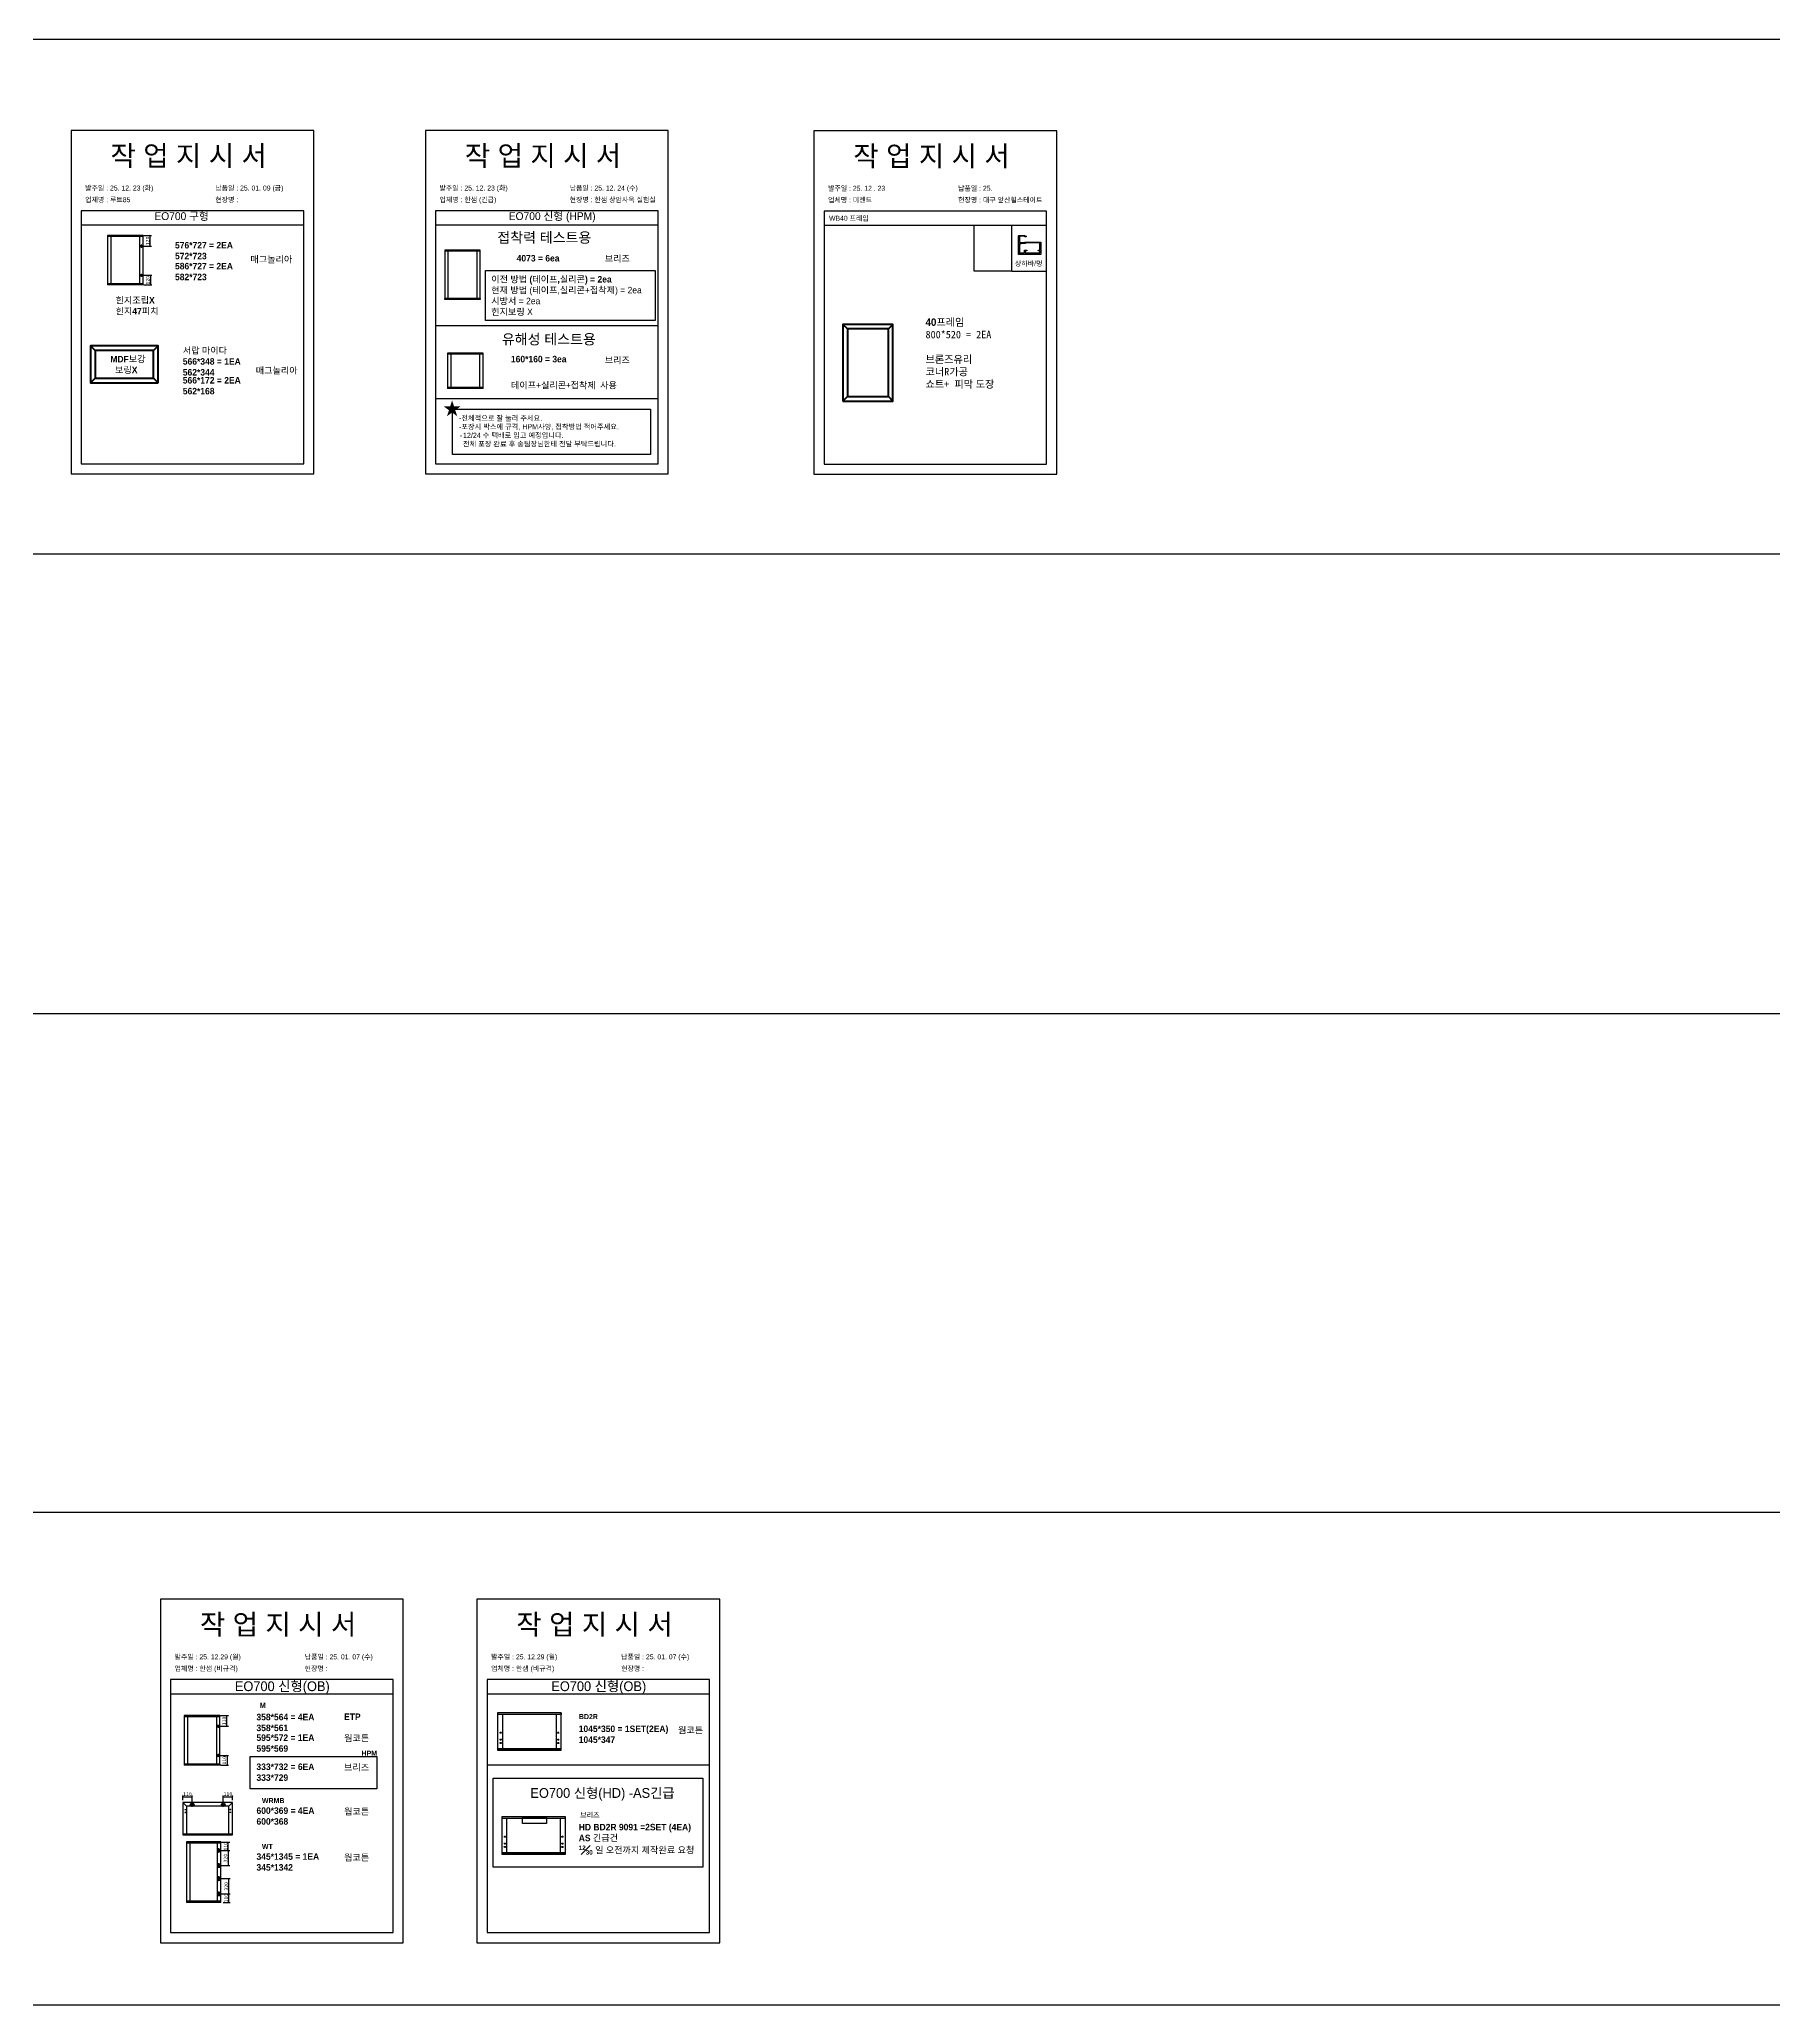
# Model space of a CAD drawing. Header units: millimetres. Extents: x -44117 to 256353, y -2095463 to 65325.
# Drawn here: x 115084 to 127083, y -592730 to -579134 of the extents above; entities that cross this region are included whole.
import ezdxf

# ---------------------------------------------------------------- set-up
doc = ezdxf.new("R2010")
doc.units = ezdxf.units.MM
doc.header["$LTSCALE"] = 10
doc.layers.add('Layer1', color=7, linetype='Continuous', lineweight=70)
doc.styles.add('MtX_Gulim', font='')
doc.styles.get('MtX_Gulim').set_extended_font_data('Gulim', bold=True)
doc.dimstyles.new('ISO-25', dxfattribs={"dimtxt": 2.5, "dimasz": 2.5, "dimexe": 1, "dimexo": 1, "dimtad": 1, "dimtxsty": 'Standard', "dimblk": 'ARCHTICK', "dimcen": 2.5, "dimadec": 0, "dimazin": 0, "dimtfac": 1, "dimtmove": 0, "dimatfit": 3, "dimfxl": 0, "dimarcsym": 0})

# ---------------------------------------------------------------- blocks, each defined once
blk = doc.blocks.new('_ArchTick')
at = {"color": 0, "linetype": 'ByBlock', "const_width": 0.15}
blk.add_lwpolyline([(-0.5, -0.5), (0.5, 0.5)], dxfattribs=at)
blk = doc.blocks.new('*D4298')
at = {"color": 0, "lineweight": -2}
for p, q in [((115807, -580491), (115861, -580491)), ((115851, -580564), (115851, -580491)), ((115807, -580564), (115861, -580564))]:
    blk.add_line(p, q, dxfattribs=at)
at = {"layer": 'Defpoints', "color": 0}
for p in [(115792, -580491), (115851, -580491), (115792, -580564)]:
    blk.add_point(p, dxfattribs=at)
at = {"color": 0, "lineweight": -2, "xscale": 10, "yscale": 10, "zscale": 10}
for p, rotation in [((115851, -580491), 90), ((115851, -580564), 270)]:
    blk.add_blockref('_ArchTick', p, dxfattribs=dict(at, rotation=rotation))
at = {"color": 0, "insert": (115833, -580528), "char_height": 25, "attachment_point": 5, "rotation": 90}
blk.add_mtext('120', dxfattribs=at)
blk = doc.blocks.new('*D4299')
at = {"color": 0, "lineweight": -2}
for p, q in [((115807, -580766), (115862, -580766)), ((115807, -580833), (115862, -580833)), ((115852, -580766), (115852, -580833))]:
    blk.add_line(p, q, dxfattribs=at)
at = {"layer": 'Defpoints', "color": 0}
for p in [(115792, -580766), (115792, -580833), (115852, -580833)]:
    blk.add_point(p, dxfattribs=at)
at = {"color": 0, "lineweight": -2, "xscale": 10, "yscale": 10, "zscale": 10}
for p, rotation in [((115852, -580766), 90), ((115852, -580833), 270)]:
    blk.add_blockref('_ArchTick', p, dxfattribs=dict(at, rotation=rotation))
at = {"color": 0, "insert": (115834, -580800), "char_height": 25, "attachment_point": 5, "rotation": 90}
blk.add_mtext('120', dxfattribs=at)
blk = doc.blocks.new('*D4320')
at = {"color": 0, "lineweight": -2}
for p, q in [((116338, -590730), (116392, -590730)), ((116382, -590804), (116382, -590730)), ((116338, -590804), (116392, -590804))]:
    blk.add_line(p, q, dxfattribs=at)
at = {"layer": 'Defpoints', "color": 0}
for p in [(116323, -590730), (116382, -590730), (116323, -590804)]:
    blk.add_point(p, dxfattribs=at)
at = {"color": 0, "lineweight": -2, "xscale": 10, "yscale": 10, "zscale": 10}
for p, rotation in [((116382, -590730), 90), ((116382, -590804), 270)]:
    blk.add_blockref('_ArchTick', p, dxfattribs=dict(at, rotation=rotation))
at = {"color": 0, "insert": (116363, -590767), "char_height": 25, "attachment_point": 5, "rotation": 90}
blk.add_mtext('110', dxfattribs=at)
blk = doc.blocks.new('*D4321')
at = {"color": 0, "lineweight": -2}
for p, q in [((116338, -591006), (116393, -591006)), ((116383, -591006), (116383, -591073)), ((116338, -591073), (116393, -591073))]:
    blk.add_line(p, q, dxfattribs=at)
at = {"layer": 'Defpoints', "color": 0}
for p in [(116323, -591006), (116323, -591073), (116383, -591073)]:
    blk.add_point(p, dxfattribs=at)
at = {"color": 0, "lineweight": -2, "xscale": 10, "yscale": 10, "zscale": 10}
for p, rotation in [((116383, -591006), 90), ((116383, -591073), 270)]:
    blk.add_blockref('_ArchTick', p, dxfattribs=dict(at, rotation=rotation))
at = {"color": 0, "insert": (116364, -591039), "char_height": 25, "attachment_point": 5, "rotation": 90}
blk.add_mtext('110', dxfattribs=at)
blk = doc.blocks.new('*D4322')
at = {"color": 0, "lineweight": -2}
for p, q in [((116077, -591316), (116077, -591282)), ((116077, -591292), (116141, -591292)), ((116141, -591329), (116141, -591282))]:
    blk.add_line(p, q, dxfattribs=at)
at = {"layer": 'Defpoints', "color": 0}
for p in [(116141, -591292), (116077, -591331), (116141, -591344)]:
    blk.add_point(p, dxfattribs=at)
at = {"color": 0, "lineweight": -2, "xscale": 10, "yscale": 10, "zscale": 10, "rotation": 180}
blk.add_blockref('_ArchTick', (116077, -591292), dxfattribs=at)
at = {"color": 0, "lineweight": -2, "xscale": 10, "yscale": 10, "zscale": 10}
blk.add_blockref('_ArchTick', (116141, -591292), dxfattribs=at)
at = {"color": 0, "insert": (116109, -591273), "char_height": 25, "attachment_point": 5}
blk.add_mtext('110', dxfattribs=at)
blk = doc.blocks.new('*D4323')
at = {"color": 0, "lineweight": -2}
for p, q in [((116357, -591329), (116357, -591282)), ((116357, -591292), (116421, -591292)), ((116421, -591316), (116421, -591282))]:
    blk.add_line(p, q, dxfattribs=at)
at = {"layer": 'Defpoints', "color": 0}
for p in [(116421, -591292), (116357, -591344), (116421, -591331)]:
    blk.add_point(p, dxfattribs=at)
at = {"color": 0, "lineweight": -2, "xscale": 10, "yscale": 10, "zscale": 10, "rotation": 180}
blk.add_blockref('_ArchTick', (116357, -591292), dxfattribs=at)
at = {"color": 0, "lineweight": -2, "xscale": 10, "yscale": 10, "zscale": 10}
blk.add_blockref('_ArchTick', (116421, -591292), dxfattribs=at)
at = {"color": 0, "insert": (116389, -591273), "char_height": 25, "attachment_point": 5}
blk.add_mtext('110', dxfattribs=at)
blk = doc.blocks.new('*D4324')
at = {"color": 0, "lineweight": -2}
for p, q in [((116343, -591605), (116401, -591605)), ((116343, -591663), (116401, -591663)), ((116391, -591663), (116391, -591605))]:
    blk.add_line(p, q, dxfattribs=at)
at = {"layer": 'Defpoints', "color": 0}
for p in [(116328, -591605), (116328, -591663), (116391, -591605)]:
    blk.add_point(p, dxfattribs=at)
at = {"color": 0, "lineweight": -2, "xscale": 10, "yscale": 10, "zscale": 10}
for p, rotation in [((116391, -591605), 90), ((116391, -591663), 270)]:
    blk.add_blockref('_ArchTick', p, dxfattribs=dict(at, rotation=rotation))
at = {"color": 0, "insert": (116372, -591634), "char_height": 25, "attachment_point": 5, "rotation": 90}
blk.add_mtext('110', dxfattribs=at)
blk = doc.blocks.new('*D4325')
at = {"color": 0, "lineweight": -2}
for p, q in [((116343, -591964), (116405, -591964)), ((116395, -592022), (116395, -591964)), ((116355, -592022), (116405, -592022))]:
    blk.add_line(p, q, dxfattribs=at)
at = {"layer": 'Defpoints', "color": 0}
for p in [(116328, -591964), (116395, -591964), (116340, -592022)]:
    blk.add_point(p, dxfattribs=at)
at = {"color": 0, "lineweight": -2, "xscale": 10, "yscale": 10, "zscale": 10}
for p, rotation in [((116395, -591964), 90), ((116395, -592022), 270)]:
    blk.add_blockref('_ArchTick', p, dxfattribs=dict(at, rotation=rotation))
at = {"color": 0, "insert": (116377, -591993), "char_height": 25, "attachment_point": 5, "rotation": 90}
blk.add_mtext('110', dxfattribs=at)
blk = doc.blocks.new('*D4326')
at = {"color": 0, "lineweight": -2}
for p, q in [((116343, -591858), (116405, -591858)), ((116343, -591964), (116405, -591964)), ((116395, -591964), (116395, -591858))]:
    blk.add_line(p, q, dxfattribs=at)
at = {"layer": 'Defpoints', "color": 0}
for p in [(116328, -591858), (116328, -591964), (116395, -591858)]:
    blk.add_point(p, dxfattribs=at)
at = {"color": 0, "lineweight": -2, "xscale": 10, "yscale": 10, "zscale": 10}
for p, rotation in [((116395, -591858), 90), ((116395, -591964), 270)]:
    blk.add_blockref('_ArchTick', p, dxfattribs=dict(at, rotation=rotation))
at = {"color": 0, "insert": (116377, -591911), "char_height": 25, "attachment_point": 5, "rotation": 90}
blk.add_mtext('320', dxfattribs=at)
blk = doc.blocks.new('*D4327')
at = {"color": 0, "lineweight": -2}
for p, q in [((116343, -591663), (116401, -591663)), ((116391, -591663), (116391, -591768)), ((116343, -591768), (116401, -591768))]:
    blk.add_line(p, q, dxfattribs=at)
at = {"layer": 'Defpoints', "color": 0}
for p in [(116328, -591663), (116328, -591768), (116391, -591768)]:
    blk.add_point(p, dxfattribs=at)
at = {"color": 0, "lineweight": -2, "xscale": 10, "yscale": 10, "zscale": 10}
for p, rotation in [((116391, -591663), 90), ((116391, -591768), 270)]:
    blk.add_blockref('_ArchTick', p, dxfattribs=dict(at, rotation=rotation))
at = {"color": 0, "insert": (116372, -591716), "char_height": 25, "attachment_point": 5, "rotation": 90}
blk.add_mtext('320', dxfattribs=at)

msp = doc.modelspace()

# ---------------------------------------------------------------- linework, layer by layer
at = {"color": 1}
for p, q in [((104015.69829, -579133.64599), (196284.84516, -579133.64599)), ((104015.69829, -579133.64599), (196284.84516, -579133.64599)), ((104015.69829, -582693.23603), (196284.84516, -582693.23603)), ((104015.69829, -582693.23603), (196284.84516, -582693.23603)), ((104015.69829, -585872.88504), (196284.84516, -585872.88504)), ((104015.69829, -585872.88504), (196284.84516, -585872.88504)), ((104015.69829, -589322.97926), (196284.84516, -589322.97926)), ((104015.69829, -589322.97926), (196284.84516, -589322.97926)), ((104015.69829, -592730), (196284.84516, -592730)), ((104015.69829, -592730), (196284.84516, -592730))]:
    msp.add_line(p, q, dxfattribs=at)
for p, q in [((116913.52076, -580319.67663), (115373.52076, -580319.67663)), ((116913.52076, -580419.67663), (115373.52076, -580419.67663)), ((119365.10416, -580319.67663), (117825.10416, -580319.67663)), ((119365.10416, -580419.67663), (117825.10416, -580419.67663)), ((122052.80164, -580321.41982), (120512.80164, -580321.41982)), ((122052.80164, -580421.41982), (120512.80164, -580421.41982)), ((121551.91992, -580738.2515), (121551.91992, -580421.41982)), ((121812.57784, -580738.2515), (121812.57784, -580421.41982)), ((115555.88872, -580491.10958), (115555.88872, -580832.99646)), ((115802.38936, -580491.55231), (115555.88872, -580491.55231)), ((115802.38936, -580498.24247), (115555.88872, -580498.24247)), ((115802.14339, -580490.86362), (115556.13468, -580490.86362)), ((115577.77931, -580497.75055), (115577.77931, -580825.86358)), ((115780.2528, -580825.86358), (115780.2528, -580498.24247)), ((115801.15955, -580498.24247), (115801.15955, -580490.86362)), ((115802.38936, -580832.99646), (115802.38936, -580491.10958)), ((117888.32976, -580591.81323), (117888.32976, -580933.70012)), ((118134.8304, -580592.25596), (117888.32976, -580592.25596)), ((118134.8304, -580598.94612), (117888.32976, -580598.94612)), ((118134.58444, -580591.56727), (117888.57572, -580591.56727)), ((117910.22036, -580598.4542), (117910.22036, -580926.56723)), ((118112.69384, -580926.56723), (118112.69384, -580598.94612)), ((118133.6006, -580598.94612), (118133.6006, -580591.56727)), ((118134.8304, -580933.70012), (118134.8304, -580591.81323)), ((115802.38936, -580825.86358), (115555.88872, -580825.86358)), ((115802.38936, -580832.55374), (115555.88872, -580832.55374)), ((115802.14339, -580833.24243), (115556.13468, -580833.24243)), ((115557.11852, -580833.24243), (115557.11852, -580825.86358)), ((115801.15955, -580825.86358), (115801.15955, -580833.24243)), ((121812.57784, -580738.2515), (121551.91992, -580738.2515)), ((121812.57784, -580738.2515), (122052.80164, -580738.2515)), ((118134.8304, -580926.56723), (117888.32976, -580926.56723)), ((118134.8304, -580933.25739), (117888.32976, -580933.25739)), ((118134.58444, -580933.94609), (117888.57572, -580933.94609)), ((117889.55957, -580933.94609), (117889.55957, -580926.56723)), ((118133.6006, -580926.56723), (118133.6006, -580933.94609)), ((117825.10416, -581113.4328), (119365.10416, -581113.4328)), ((117908.18682, -581305.24898), (117908.18682, -581550.20878)), ((118154.68746, -581305.69171), (117908.18682, -581305.69171)), ((118154.68746, -581312.38187), (117908.18682, -581312.38187)), ((118154.4415, -581305.00302), (117908.43278, -581305.00302)), ((117930.07742, -581311.88995), (117930.07742, -581543.07589)), ((118132.5509, -581543.07589), (118132.5509, -581312.38187)), ((118153.45765, -581312.38187), (118153.45765, -581305.00302)), ((118154.68746, -581550.20878), (118154.68746, -581305.24898)), ((117825.10416, -581617.58468), (119365.10416, -581617.58468)), ((118154.68746, -581543.07589), (117908.18682, -581543.07589)), ((118154.68746, -581549.76605), (117908.18682, -581549.76605)), ((118154.4415, -581550.45475), (117908.43278, -581550.45475)), ((117909.41663, -581550.45475), (117909.41663, -581543.07589)), ((118153.45765, -581543.07589), (118153.45765, -581550.45475)), ((117532.0661, -590480.65929), (115992.0661, -590480.65929)), ((119721.43682, -590480.65929), (118181.43682, -590480.65929)), ((117532.0661, -590580.65929), (115992.0661, -590580.65929)), ((119721.43682, -590580.65929), (118181.43682, -590580.65929)), ((116086.70894, -590730.52792), (116086.70894, -591072.4148)), ((116333.20958, -590730.97065), (116086.70894, -590730.97065)), ((116333.20958, -590737.66081), (116086.70894, -590737.66081)), ((116332.96362, -590730.28195), (116086.9549, -590730.28195)), ((116108.59954, -590737.16888), (116108.59954, -591065.28192)), ((116311.07302, -591065.28192), (116311.07302, -590737.66081)), ((116331.97977, -590737.66081), (116331.97977, -590730.28195)), ((116333.20958, -591072.4148), (116333.20958, -590730.52792)), ((118254.57887, -590711.19023), (118254.57887, -590969.6323)), ((118695.18928, -590711.8567), (118254.57887, -590711.8567)), ((118695.18928, -590721.9278), (118254.57887, -590721.9278)), ((118694.81901, -590710.81997), (118254.94914, -590710.81997)), ((118256.43018, -590710.81997), (118256.43018, -590721.9278)), ((118287.90235, -590721.9278), (118287.90235, -590958.89474)), ((118661.8658, -590958.89474), (118661.8658, -590721.9278)), ((118693.33797, -590710.81997), (118693.33797, -590721.9278)), ((118695.18928, -590969.6323), (118695.18928, -590711.19023)), ((118281.79305, -590848.557), (118269.57444, -590848.557)), ((118281.79305, -590895.95039), (118269.57444, -590895.95039)), ((118275.68374, -590842.4477), (118275.68374, -590854.66631)), ((118275.68374, -590889.84109), (118275.68374, -590902.05969)), ((118667.9751, -590848.557), (118680.19371, -590848.557)), ((118667.9751, -590895.95039), (118680.19371, -590895.95039)), ((118674.08441, -590842.4477), (118674.08441, -590854.66631)), ((118674.08441, -590889.84109), (118674.08441, -590902.05969)), ((118695.18928, -590958.89474), (118254.57887, -590958.89474)), ((118695.18928, -590968.96583), (118254.57887, -590968.96583)), ((118254.94914, -590970.00256), (118694.81901, -590970.00256)), ((118256.43018, -590958.89474), (118256.43018, -590970.00256)), ((118281.79305, -590919.64709), (118269.57444, -590919.64709)), ((118275.68374, -590913.53778), (118275.68374, -590925.75639)), ((118667.9751, -590919.64709), (118680.19371, -590919.64709)), ((118674.08441, -590913.53778), (118674.08441, -590925.75639)), ((118693.33797, -590970.00256), (118693.33797, -590958.89474)), ((116333.20958, -591065.28192), (116086.70894, -591065.28192)), ((116333.20958, -591071.97208), (116086.70894, -591071.97208)), ((116332.96362, -591072.66077), (116086.9549, -591072.66077)), ((116087.93875, -591072.66077), (116087.93875, -591065.28192)), ((116331.97977, -591065.28192), (116331.97977, -591072.66077)), ((118181.43682, -591069.57312), (119721.43682, -591069.57312)), ((116076.29077, -591331.30212), (116076.29077, -591555.64245)), ((116102.63152, -591357.64287), (116076.37746, -591331.09284)), ((116421.17661, -591331.00616), (116076.58674, -591331.00616)), ((116089.60914, -591380.72802), (116095.52841, -591380.72802)), ((116089.60914, -591399.66969), (116095.52841, -591399.66969)), ((116092.56877, -591377.76839), (116092.56877, -591383.68766)), ((116092.56877, -591396.71005), (116092.56877, -591402.62932)), ((116102.63152, -591357.64287), (116102.63152, -591547.65143)), ((116395.13182, -591357.64287), (116102.63152, -591357.64287)), ((116157.2502, -591344.02855), (116124.96337, -591344.02855)), ((116130.15614, -591349.94782), (116125.42072, -591349.94782)), ((116127.78843, -591347.58011), (116127.78843, -591352.31553)), ((116141.10678, -591360.17197), (116141.10678, -591327.88513)), ((116156.79285, -591349.94782), (116152.05743, -591349.94782)), ((116154.42514, -591347.58011), (116154.42514, -591352.31553)), ((116340.51315, -591344.02855), (116372.79998, -591344.02855)), ((116345.70592, -591349.94782), (116340.97051, -591349.94782)), ((116343.33822, -591347.58011), (116343.33822, -591352.31553)), ((116356.65657, -591360.17197), (116356.65657, -591327.88513)), ((116372.34264, -591349.94782), (116367.60722, -591349.94782)), ((116369.97493, -591347.58011), (116369.97493, -591352.31553)), ((116395.13182, -591357.64287), (116421.38589, -591331.09284)), ((116395.13182, -591547.05951), (116395.13182, -591357.64287)), ((116408.15422, -591380.72802), (116402.23495, -591380.72802)), ((116408.15422, -591399.66969), (116402.23495, -591399.66969)), ((116405.19458, -591377.76839), (116405.19458, -591383.68766)), ((116405.19458, -591396.71005), (116405.19458, -591402.62932)), ((116421.47257, -591555.64245), (116421.47257, -591331.30212)), ((118282.94262, -591430.6084), (118282.94262, -591689.05047)), ((118723.55302, -591431.27487), (118282.94262, -591431.27487)), ((118723.55302, -591441.34597), (118282.94262, -591441.34597)), ((118723.18276, -591430.23814), (118283.31288, -591430.23814)), ((118284.79393, -591430.23814), (118284.79393, -591441.34597)), ((118316.2661, -591441.34597), (118316.2661, -591678.31291)), ((118690.22955, -591678.31291), (118690.22955, -591441.34597)), ((118721.70172, -591430.23814), (118721.70172, -591441.34597)), ((118723.55302, -591689.05047), (118723.55302, -591430.6084)), ((116076.29077, -591547.05951), (116421.47257, -591547.05951)), ((116076.29077, -591555.10971), (116421.17661, -591555.10971)), ((116076.58674, -591555.93841), (116421.17661, -591555.93841)), ((116077.77059, -591547.05951), (116077.77059, -591555.93841)), ((116419.99275, -591555.93841), (116419.99275, -591547.05951)), ((118310.1568, -591567.97517), (118297.93819, -591567.97517)), ((118304.04749, -591561.86587), (118304.04749, -591574.08448)), ((118696.33885, -591567.97517), (118708.55746, -591567.97517)), ((118702.44816, -591561.86587), (118702.44816, -591574.08448)), ((116102.64925, -591604.69325), (116102.64925, -592021.90111)), ((116339.64282, -591605.17257), (116102.64925, -591605.17257)), ((116339.64282, -591612.41551), (116102.64925, -591612.41551)), ((116339.37654, -591604.42697), (116102.91554, -591604.42697)), ((116103.98068, -591604.42697), (116103.98068, -591612.41551)), ((116126.34861, -591611.88294), (116126.34861, -592014.17886)), ((116313.4017, -591663.00965), (116342.45087, -591663.00965)), ((116315.67718, -592014.17886), (116315.67718, -591612.41551)), ((116325.26344, -591651.02682), (116321.00288, -591651.02682)), ((116325.26344, -591674.99247), (116321.00288, -591674.99247)), ((116323.13316, -591648.89655), (116323.13316, -591653.1571)), ((116323.13316, -591672.86219), (116323.13316, -591677.12275)), ((116327.92629, -591677.53424), (116327.92629, -591648.48506)), ((116338.3114, -591612.41551), (116338.3114, -591604.42697)), ((116339.64282, -592021.90111), (116339.64282, -591604.69325)), ((118723.55302, -591678.31291), (118282.94262, -591678.31291)), ((118723.55302, -591688.384), (118282.94262, -591688.384)), ((118283.31288, -591689.42073), (118723.18276, -591689.42073)), ((118284.79393, -591678.31291), (118284.79393, -591689.42073)), ((118310.1568, -591615.36856), (118297.93819, -591615.36856)), ((118310.1568, -591639.06526), (118297.93819, -591639.06526)), ((118304.04749, -591609.25926), (118304.04749, -591621.47786)), ((118304.04749, -591632.95595), (118304.04749, -591645.17456)), ((118696.33885, -591615.36856), (118708.55746, -591615.36856)), ((118696.33885, -591639.06526), (118708.55746, -591639.06526)), ((118702.44816, -591609.25926), (118702.44816, -591621.47786)), ((118702.44816, -591632.95595), (118702.44816, -591645.17456)), ((118721.70172, -591689.42073), (118721.70172, -591678.31291)), ((116313.4017, -591768.19219), (116342.45087, -591768.19219)), ((116325.26344, -591756.20936), (116321.00288, -591756.20936)), ((116325.26344, -591780.175), (116321.00288, -591780.175)), ((116325.26344, -591846.41936), (116321.00288, -591846.41936)), ((116323.13316, -591754.07908), (116323.13316, -591758.33964)), ((116323.13316, -591778.04473), (116323.13316, -591782.30528)), ((116323.13316, -591844.28908), (116323.13316, -591848.54964)), ((116327.92629, -591753.6676), (116327.92629, -591782.71678)), ((116327.92629, -591843.8776), (116327.92629, -591872.92678)), ((116313.4017, -591858.40219), (116342.45087, -591858.40219)), ((116313.4017, -591963.58472), (116342.45087, -591963.58472)), ((116325.26344, -591870.385), (116321.00288, -591870.385)), ((116325.26344, -591951.60188), (116321.00288, -591951.60188)), ((116325.26344, -591975.56753), (116321.00288, -591975.56753)), ((116323.13316, -591868.25472), (116323.13316, -591872.51528)), ((116323.13316, -591949.47161), (116323.13316, -591953.73216)), ((116323.13316, -591973.43725), (116323.13316, -591977.69781)), ((116327.92629, -591949.06013), (116327.92629, -591978.10931)), ((116339.64282, -592014.17886), (116102.64925, -592014.17886)), ((116339.64282, -592021.42181), (116102.64925, -592021.42181)), ((116339.37654, -592022.16741), (116102.91554, -592022.16741)), ((116103.98068, -592022.16741), (116103.98068, -592014.17886)), ((116338.3114, -592014.17886), (116338.3114, -592022.16741))]:
    msp.add_line(p, q)
for points in [[(115303.52076, -582140.50691), (116983.52076, -582140.50691), (116983.52076, -579764.50691), (115303.52076, -579764.50691)], [(117755.10416, -582140.50691), (119435.10416, -582140.50691), (119435.10416, -579764.50691), (117755.10416, -579764.50691)], [(120442.80164, -582142.2501), (122122.80164, -582142.2501), (122122.80164, -579766.2501), (120442.80164, -579766.2501)], [(118171.13636, -580733.38709), (119344.83036, -580733.38709), (119344.83036, -581079.11266), (118171.13636, -581079.11266)], [(115922.0661, -592301.48956), (117602.0661, -592301.48956), (117602.0661, -589925.48956), (115922.0661, -589925.48956)], [(118111.43682, -592301.48956), (119791.43682, -592301.48956), (119791.43682, -589925.48956), (118111.43682, -589925.48956)], [(116542.6284, -591013.88904), (117418.80937, -591013.88904), (117418.80937, -591236.72025), (116542.6284, -591236.72025)], [(118425.85089, -591430.66672), (118593.23134, -591430.66672), (118593.23134, -591475.68629), (118425.85089, -591475.68629)]]:
    msp.add_lwpolyline(points, close=True)
for points in [[(115373.52076, -580319.67663), (115373.52076, -582070.50691), (116913.52076, -582070.50691), (116913.52076, -580319.67663)], [(117825.10416, -580319.67663), (117825.10416, -582070.50691), (119365.10416, -582070.50691), (119365.10416, -580319.67663)], [(120512.80164, -580321.41982), (120512.80164, -582072.2501), (122052.80164, -582072.2501), (122052.80164, -580321.41982)], [(115992.0661, -590480.65929), (115992.0661, -592231.48956), (117532.0661, -592231.48956), (117532.0661, -590480.65929)], [(118181.43682, -590480.65929), (118181.43682, -592231.48956), (119721.43682, -592231.48956), (119721.43682, -590480.65929)]]:
    msp.add_lwpolyline(points)
at = {"color": 7, "elevation": 0}
msp.add_lwpolyline([(122013.6279, -580539.03212), (122013.6279, -580551.93212), (122011.8279, -580553.73212), (122013.6279, -580555.53212), (122011.8279, -580557.33212), (122013.6279, -580559.13212), (122011.8279, -580560.93212), (122013.6279, -580562.73212), (122011.8279, -580564.53212), (122013.6279, -580566.33212), (122011.8279, -580568.13212), (122013.6279, -580569.93212), (122011.8279, -580571.73212), (122013.6279, -580573.53212), (122011.8279, -580575.33212), (122013.6279, -580577.13212), (122011.8279, -580578.93212), (122013.6279, -580580.73212), (122011.8279, -580582.53212), (122013.6279, -580584.33212), (122011.8279, -580586.13212), (122013.6279, -580587.93212), (122011.8279, -580589.73212), (122013.6279, -580591.53212), (122011.8279, -580593.33212), (122013.6279, -580595.13212), (122011.8279, -580596.93212), (122013.6279, -580598.73212), (122011.8279, -580600.53212), (122013.6279, -580602.33212), (122011.8279, -580604.13212), (122013.6279, -580605.93212), (122013.6279, -580618.83212, -0.4142135624), (122010.6279, -580621.83212), (122010.6279, -580621.83212), (121859.4279, -580621.83212, -0.4142135624), (121857.6279, -580620.03212), (121857.6279, -580496.43212, -0.4142135624), (121863.6279, -580490.43212), (121899.33146, -580490.43212), (121910.37771, -580496.51814, -0.855700792), (121909.8279, -580500.03212), (121902.6279, -580500.03212, -0.4142135624), (121900.8279, -580498.23212), (121900.8279, -580497.63212, 0.4142135624), (121899.6279, -580496.43212), (121866.6279, -580496.43212, 0.4142135624), (121864.8279, -580498.23212), (121864.8279, -580537.83212, 0.4142135624), (121866.6279, -580539.63212), (121899.6279, -580539.63212, 0.4142135624), (121900.8279, -580538.43212), (121900.8279, -580537.83212, -0.4142135624), (121902.6279, -580536.03212), (122010.6279, -580536.03212, -0.4142135623), (122013.6279, -580539.03212)], format="xyb", dxfattribs=at)
at = {"color": 7}
msp.add_lwpolyline([(121864.8279, -580547.43212), (121864.8279, -580613.43212, 0.6516899091), (121867.84089, -580614.76202), (121871.4149, -580611.50221, -0.3444690404), (121873.62561, -580611.33393, 0.1479411349), (121874.62332, -580611.63574), (121897.2279, -580611.63574, 0.4142135624), (121899.0279, -580609.83574), (121899.0279, -580593.63212, -0.4142135624), (121900.8279, -580591.83212), (121914.0279, -580591.83212, -0.4142135624), (121915.8279, -580593.63212), (121915.8279, -580594.83212, -0.4142135624), (121914.0279, -580596.63212), (121906.8279, -580596.63212, 0.4142135624), (121905.0279, -580598.43212), (121905.0279, -580609.83212, 0.4142135624), (121906.8279, -580611.63212), (122004.3279, -580611.63212, 0.4142135624), (122006.1279, -580609.83212), (122006.1279, -580598.43212, 0.4142135624), (122004.3279, -580596.63212), (121997.1279, -580596.63212, -0.4142135624), (121995.3279, -580594.83212), (121995.3279, -580593.63212, -0.4142135624), (121997.1279, -580591.83212), (122004.3279, -580591.83212, 0.4142135624), (122006.1279, -580590.03212), (122006.1279, -580543.83212, 0.4142135624), (122004.3279, -580542.03212), (121908.0279, -580542.03212, 0.4142135624), (121906.8279, -580543.23212), (121906.8279, -580543.83212, -0.414213547), (121905.0279, -580545.63212), (121875.6279, -580545.63212, 0.4142135328), (121874.4279, -580546.83212), (121874.4279, -580548.03212, -0.6516899091), (121871.4149, -580549.36203), (121867.84089, -580546.10221, 0.651689909), (121864.8279, -580547.43212)], format="xyb", dxfattribs=at)
at = {"color": 1}
for points in [[(117941.8618, -581691.33947), (119311.73644, -581691.33947), (119311.73644, -582005.47814), (117941.8618, -582005.47814)], [(118223.02124, -591163.01242), (119675.04105, -591163.01242), (119675.04105, -591779.09829), (118223.02124, -591779.09829)]]:
    msp.add_lwpolyline(points, close=True, dxfattribs=at)
for centre, radius in [((118275.68374, -590848.557), 3.70261), ((118275.68374, -590895.95039), 3.70261), ((118674.08441, -590848.557), 3.70261), ((118674.08441, -590895.95039), 3.70261), ((118275.68374, -590919.64709), 3.70261), ((118674.08441, -590919.64709), 3.70261), ((116092.56877, -591380.72802), 0.88789), ((116092.56877, -591399.66969), 0.88789), ((116127.78843, -591349.94782), 0.94708), ((116141.10678, -591344.02855), 10.35872), ((116154.42514, -591349.94782), 0.94708), ((116343.33822, -591349.94782), 0.94708), ((116356.65657, -591344.02855), 10.35872), ((116369.97493, -591349.94782), 0.94708), ((116405.19458, -591380.72802), 0.88789), ((116405.19458, -591399.66969), 0.88789), ((118304.04749, -591567.97517), 3.70261), ((118702.44816, -591567.97517), 3.70261), ((116327.92629, -591663.00965), 9.31997), ((116323.13316, -591651.02682), 0.85211), ((116323.13316, -591674.99247), 0.85211), ((118304.04749, -591615.36856), 3.70261), ((118304.04749, -591639.06526), 3.70261), ((118702.44816, -591615.36856), 3.70261), ((118702.44816, -591639.06526), 3.70261), ((116327.92629, -591768.19219), 9.31997), ((116327.92629, -591858.40219), 9.31997), ((116323.13316, -591756.20936), 0.85211), ((116323.13316, -591780.175), 0.85211), ((116323.13316, -591846.41936), 0.85211), ((116327.92629, -591963.58472), 9.31997), ((116323.13316, -591870.385), 0.85211), ((116323.13316, -591951.60188), 0.85211), ((116323.13316, -591975.56753), 0.85211)]:
    msp.add_circle(centre, radius)
for centre, radius, start, end in [((115802.14339, -580491.10958), 0.24596, 0, 90), ((118134.58444, -580591.81323), 0.24596, 0, 90), ((115556.13468, -580832.99647), 0.24596, 180, 270), ((115802.14339, -580832.99647), 0.24596, 270, 0), ((117888.57572, -580933.70013), 0.24596, 180, 270), ((118134.58444, -580933.70013), 0.24596, 270, 0), ((118154.4415, -581305.24898), 0.24596, 0, 90), ((117908.43278, -581550.20878), 0.24596, 180, 270), ((118154.4415, -581550.20878), 0.24596, 270, 0), ((116332.96362, -590730.52792), 0.24596, 0, 90), ((118254.94914, -590711.19023), 0.37026, 90, 180), ((118694.81901, -590711.19023), 0.37026, 0, 90), ((118254.94914, -590969.6323), 0.37026, 180, 270), ((118694.81901, -590969.6323), 0.37026, 270, 0), ((116086.9549, -591072.41481), 0.24596, 180, 270), ((116332.96362, -591072.41481), 0.24596, 270, 0), ((116076.58674, -591331.30212), 0.29596, 90, 180), ((116421.17661, -591331.30212), 0.29596, 0, 90), ((118283.31288, -591430.6084), 0.37026, 90, 180), ((118723.18276, -591430.6084), 0.37026, 0, 90), ((116076.58674, -591555.64245), 0.29596, 180, 270), ((116421.17661, -591555.64245), 0.29596, 270, 0), ((116102.91554, -591604.69325), 0.26628, 90, 180), ((116339.37654, -591604.69325), 0.26628, 0, 90), ((118283.31288, -591689.05047), 0.37026, 180, 270), ((118723.18276, -591689.05047), 0.37026, 270, 0), ((116102.91554, -592021.90112), 0.26628, 180, 270), ((116339.37654, -592021.90112), 0.26628, 270, 0)]:
    msp.add_arc(centre, radius, start, end)
at = {"layer": 'Layer1'}
for p, q in [((115791.75137, -580555.41489), (115791.75137, -580573.5453)), ((115791.75137, -580775.42326), (115791.75137, -580757.29285)), ((120674.75357, -581137.54885), (120643.19773, -581105.99301)), ((120958.23623, -581137.54885), (120989.79207, -581105.99301)), ((115469.2826, -581285.87473), (115437.21927, -581253.8114)), ((115905.75679, -581253.8114), (115873.69347, -581285.87473)), ((115873.69347, -581285.87473), (115905.75679, -581253.8114)), ((115469.2826, -581478.25468), (115437.21927, -581510.318)), ((115905.75679, -581510.318), (115873.69347, -581478.25468)), ((120643.19773, -581636.00317), (120674.75357, -581604.44734)), ((120989.79207, -581636.00317), (120958.23623, -581604.44734)), ((120958.23623, -581604.44734), (120989.79207, -581636.00317)), ((116322.5716, -590794.83323), (116322.5716, -590812.96363)), ((116322.5716, -591014.84159), (116322.5716, -590996.71119))]:
    msp.add_line(p, q, dxfattribs=at)
for points in [[(115800.81657, -580564.48009), (115782.68617, -580564.48009)], [(115800.81657, -580766.35805), (115782.68617, -580766.35805)], [(120643.19773, -581636.00317), (120989.79207, -581636.00317), (120989.79207, -581105.99301), (120643.19773, -581105.99301)], [(120674.75357, -581604.44734), (120958.23623, -581604.44734), (120958.23623, -581137.54885), (120674.75357, -581137.54885)], [(115905.75679, -581510.318), (115905.75679, -581253.8114), (115437.21927, -581253.8114), (115437.21927, -581510.318)], [(115873.69347, -581478.25468), (115873.69347, -581285.87473), (115469.2826, -581285.87473), (115469.2826, -581478.25468)], [(116331.6368, -590803.89843), (116313.5064, -590803.89843)], [(116331.6368, -591005.77639), (116313.5064, -591005.77639)]]:
    msp.add_lwpolyline(points, close=True, dxfattribs=at)
for centre in [(115791.75137, -580564.48009), (115791.75137, -580766.35805), (116322.5716, -590803.89843), (116322.5716, -591005.77639)]:
    msp.add_circle(centre, 6.04347, dxfattribs=at)

# ---------------------------------------------------------------- texts
at = {"linetype": 'Continuous', "style": 'MtX_Gulim'}
for s, height, p in [('M', 35.04934, (116609.41952, -590676.78863)), ('BD2R', 35.049344, (118816.5271, -590754.6537)), ('HPM', 35.049344, (117313.31069, -591008.15549)), ('WRMB', 35.049344, (116624.0237, -591335.54471)), ('브리즈', 35.049344, (118824.89368, -591435.41258)), ('WT', 35.049344, (116624.0237, -591653.46454))]:
    msp.add_text(s, height=height, dxfattribs=at).set_placement(p)
at = {"attachment_point": 1}
for s, width, gutter_width, heights, insert, char_height in [('{\\fGulim|b0|i0|c129|p50;작 업 지 시 서}', 3307.3198183, 12.5, [-155.84554], (115576.32737, -579868.66942), 140), ('{\\fGulim|b0|i0|c129|p50;작 업 지 시 서}', 3307.3198183, 12.5, [-155.84554], (118027.91077, -579868.66942), 140), ('{\\fGulim|b0|i0|c129|p50;작 업 지 시 서}', 3307.3198183, 12.5, [-155.84554], (120715.60825, -579870.41261), 140), ('{\\fGulim|b0|i0|c129|p50;발주일 : 25. 12. 23 (화)}', 3307.3198183, 12.5, [34.50412], (115401.11801, -580145.38984), 34.3), ('{\\fGulim|b0|i0|c129|p50;납품일 : 25. 01. 09 (금)}', 3307.3198183, 12.5, [37.67976], (116301.096, -580145.38984), 34.3), ('{\\fGulim|b0|i0|c129|p50;발주일 : 25. 12. 23 (화)}', 3307.3198183, 12.5, [34.50412], (117852.70141, -580145.38984), 34.3), ('{\\fGulim|b0|i0|c129|p50;납품일 : 25. 12. 24 (수) }', 3307.3198183, 12.5, [37.67976], (118752.6794, -580145.38984), 34.3), ('{\\fGulim|b0|i0|c129|p50;발주일 : 25. 12 . 23}', 3307.3198183, 12.5, [34.50412], (120540.39889, -580147.13303), 34.3), ('{\\fGulim|b0|i0|c129|p50;납품일 : 25. }', 3307.3198183, 12.5, [-37.67976], (121440.37687, -580147.13303), 34.3), ('{\\fGulim|b0|i0|c129|p50;업체명 : 루트85}', 3307.3198183, 12.5, [36.11279], (115401.11801, -580226.04602), 34.3), ('{\\fGulim|b0|i0|c129|p50;현장명 : }', 3307.3198183, 12.5, [-38.2735], (116301.096, -580226.04602), 34.3), ('{\\fGulim|b0|i0|c129|p50;업체명 : 한샘 \\C1;(긴급)}', 3307.3198183, 12.5, [36.11279], (117852.70141, -580226.04602), 34.3), ('{\\fGulim|b0|i0|c129|p50;현장명 : 한샘 상암사옥 실험실}', 3307.3198183, 12.5, [-38.2735], (118752.6794, -580226.04602), 34.3), ('{\\fGulim|b0|i0|c129|p50;업체명 : 미젠드}', 3307.3198183, 12.5, [33.33016], (120540.39889, -580227.78921), 34.3), ('{\\fGulim|b0|i0|c129|p50;현장명 : 대구 앞산힐스테이트}', 3307.3198183, 12.5, [47.18059], (121440.37687, -580227.78921), 34.3), ('{\\fGulim|b0|i0|c129|p50;EO700 구형}', 5224.9748335, 19.74777, [57.05176], (115880.06943, -580329.81098), 54.1878762), ('{\\fGulim|b0|i0|c129|p50;EO700 신형 (HPM)}', 5224.9748335, 19.74777, [57.05176], (118331.65283, -580329.81098), 54.1878762), ('{\\fGulim|b0|i0|c129|p50;WB40 프레임}', 3307.3198183, 12.5, [-38.22783], (120547.44109, -580354.45531), 34.3), ('{\\f굴림|b1|i0|c129|p50;576*727 = 2EA\\P\\C1;572*723}', 13607.1496112, 175, [292.45945], (116022.76089, -580535.50053), 45), ('{\\f굴림|b1|i0|c129|p50;접착력 테스트용}', 21499.7119593, 276.50534, [462.09486], (118252.57677, -580469.52649), 71.1013743), ('{\\f굴림|b1|i0|c129|p50;586*727 = 2EA\\P\\C1;582*723}', 13607.1496112, 175, [292.45945], (116022.76089, -580680.25958), 45), ('{\\f굴림|b1|i0|c129|p50;매그놀리아}', 13607.1496112, 175, [40.38718], (116544.20777, -580633.68026), 45), ('{\\f굴림|b1|i0|c129|p50;4073 = 6ea}', 13607.1496112, 175, [292.45945], (118386.40589, -580625.56647), 45), ('{\\f굴림|b1|i0|c129|p50;브리즈}', 13607.1496112, 175, [40.38718], (118995.79117, -580628.00682), 45), ('{\\fGulim|b0|i0|c129|p50;상하바/멍}', 3307.3198183, 12.5, [-41.60759], (121833.74989, -580667.8453), 34.3), ('{\\f굴림|b1|i0|c129|p50;이전 방법 (테이프,실리콘) = 2ea\\P\\f굴림|b0|i0|c129|p50;현재 방법 (테이프,실리콘+접착제) = 2ea\\P시방서 = 2ea\\P\\C1;힌지보링 X}', 13607.1496112, 175, [292.45945], (118210.52909, -580771.3031), 45), ('{\\f굴림|b1|i0|c129|p50;힌지조립X\\P힌지47피치}', 13607.1496112, 175, [292.45945], (115611.52927, -580916.53098), 45), ('{\\fGulim|b1|i0|c129|p50;40프레임}\\P800*520 = 2EA\\P\\P{\\fGulim|b0|i0|c129|p50;브론즈유리\\P코너}R{\\fGulim|b0|i0|c129|p50;가공\\P쇼트}+ {\\fGulim|b0|i0|c129|p50;피막 도장}', 3307.3198183, 12.5, [-493.20079], (121215.25055, -581064.59282), 51.45), ('{\\f굴림|b1|i0|c129|p50;유해성 테스트용}', 21499.7119593, 276.50534, [462.09486], (118283.78072, -581173.03371), 71.1013743), ('{\\f굴림|b1|i0|c129|p50;MDF보강\\P  보링X}', 13607.1496112, 175, [292.45945], (115575.20736, -581323.41808), 45), ('{\\f굴림|b1|i0|c129|p50;566*348 = 1EA\\P\\C1;562*344}', 13607.1496112, 175, [292.45945], (116076.65862, -581339.6583), 45), ('{\\f굴림|b1|i0|c129|p50;서랍 마이다}', 13607.1496112, 175, [292.45945], (116076.65862, -581263.594), 45), ('{\\f굴림|b1|i0|c129|p50;160*160 = 3ea}', 13607.1496112, 175, [292.45945], (118346.69177, -581323.40025), 45), ('{\\f굴림|b1|i0|c129|p50;브리즈}', 13607.1496112, 175, [40.38718], (118995.79117, -581331.15945), 45), ('{\\f굴림|b1|i0|c129|p50;566*172 = 2EA\\P\\C1;562*168}', 13607.1496112, 175, [292.45945], (116076.65862, -581469.94145), 45), ('{\\f굴림|b1|i0|c129|p50;매그놀리아}', 13607.1496112, 175, [40.38718], (116581.08517, -581402.43211), 45), ('{\\f굴림|b0|i0|c129|p50;테이프+실리콘}+{\\f굴림|b0|i0|c129|p50;접착제} {\\f굴림|b0|i0|c129|p50;사용}', 13607.1496112, 175, [292.45945], (118346.69177, -581504.24131), 45), ('{\\f굴림|b1|i0|c129|p50;★}', 27131.7936242, 348.9389, [80.52948], (117878.59699, -581643.44747), 89.727147), ('{\\f굴림|b0|i0|c129|p50;-전체적으로 잘 눌러 주세요.\\P-포장시 박스에 규격, HPM사양, 접착방법 적어주세요.}\\P-{\\f굴림|b0|i0|c129|p50;12/24 수 택배로 입고 예정입니다.\\P  전체 포장 완료 후 송팀장님한테 전달 부탁드립니다.}', 10766.2896704, 138.46402, [725.42202], (117987.34626, -581736.73035), 35.6050348), ('{\\fGulim|b0|i0|c129|p50;작 업 지 시 서}', 3307.3198183, 12.5, [-155.84554], (116194.87271, -590029.65208), 140), ('{\\fGulim|b0|i0|c129|p50;작 업 지 시 서}', 3307.3198183, 12.5, [-155.84554], (118384.24343, -590029.65208), 140), ('\\pt11;{\\fGulim|b0|i0|c129|p50;발주일 : 25. 12.29 (월)}', 3307.3198183, 12.5, [34.50412], (116019.66335, -590306.3725), 34.3), ('{\\fGulim|b0|i0|c129|p50;납품일 : 25. 01. 07 (수)}', 3307.3198183, 12.5, [35.09023], (116919.64134, -590306.3725), 34.3), ('\\pt11;{\\fGulim|b0|i0|c129|p50;발주일 : 25. 12.29 (월)}', 3307.3198183, 12.5, [34.50412], (118209.03407, -590306.3725), 34.3), ('{\\fGulim|b0|i0|c129|p50;납품일 : 25. 01. 07 (수)}', 3307.3198183, 12.5, [35.09023], (119109.01205, -590306.3725), 34.3), ('{\\fGulim|b0|i0|c129|p50;업체명 : 한샘 (비규격)}', 3307.3198183, 12.5, [36.11279], (116019.66335, -590387.02867), 34.3), ('{\\fGulim|b0|i0|c129|p50;EO700 신형(OB)}', 1597.0710432, 6.03612, [-85.06834], (116436.94361, -590493.08752), 67.6045736), ('{\\fGulim|b0|i0|c129|p50;현장명 : }', 3307.3198183, 12.5, [-38.2735], (116919.64134, -590387.02867), 34.3), ('{\\fGulim|b0|i0|c129|p50;업체명 : 한샘 (비규격)}', 3307.3198183, 12.5, [36.11279], (118209.03407, -590387.02867), 34.3), ('{\\fGulim|b0|i0|c129|p50;EO700 신형(OB)}', 1597.0710432, 6.03612, [-85.06834], (118626.31433, -590493.08752), 67.6045736), ('{\\fGulim|b0|i0|c129|p50;현장명 : }', 3307.3198183, 12.5, [-38.2735], (119109.01205, -590387.02867), 34.3), ('{\\f굴림|b1|i0|c129|p50;358*564 = 4EA\\P\\C1;358*561}', 13607.1496112, 175, [-121.36905], (116586.19236, -590717.52413), 45), ('{\\f굴림|b1|i0|c129|p50;ETP}', 13607.1496112, 175, [-46.07143], (117192.32016, -590715.23658), 45), ('{\\f굴림|b1|i0|c129|p50;595*572 = 1EA\\P\\C1;595*569}', 13607.1496112, 175, [-121.25], (116586.19236, -590860.30918), 45), ('{\\f굴림|b1|i0|c129|p50;웜코튼}', 13607.1496112, 175, [-48.57143], (117192.32016, -590864.07917), 45), ('{\\f굴림|b1|i0|c129|p50;1045*350 = 1SET(2EA)\\P\\C1;1045*347}', 13607.1496112, 175, [-126.36905], (118815.78316, -590799.02426), 45), ('{\\f굴림|b1|i0|c129|p50;웜코튼}', 13607.1496112, 175, [40.38718], (119502.90839, -590808.6398), 45), ('{\\f굴림|b1|i0|c129|p50;333*732 = 6EA\\P\\C1;333*729}', 13607.1496112, 175, [-121.25], (116586.19236, -591061.50629), 45), ('{\\f굴림|b1|i0|c129|p50;브리즈}', 13607.1496112, 175, [-50], (117192.32016, -591065.27628), 45), ('{\\fGulim|b0|i0|c129|p50;EO700 신형(HD) -AS긴급}', 1597.0710432, 6.03612, [-85.06834], (118481.53259, -591231.54527), 67.6045736), ('{\\f굴림|b1|i0|c129|p50;600*369 = 4EA\\P\\C1;600*368}', 13607.1496112, 175, [-121.25], (116586.46283, -591364.83808), 45), ('{\\f굴림|b1|i0|c129|p50;웜코튼}', 13607.1496112, 175, [-48.57143], (117192.32016, -591371.48666), 45), ('{\\f굴림|b1|i0|c129|p50;HD BD2R 9091 =2SET (4EA)\\P\\C1;AS 긴급건 \\P\\A1;{\\H0.7x;\\S12#30;} 일 오전까지 제작완료 요청}', 13607.1496112, 175, [-224.90476], (118815.78316, -591479.01945), 45), ('{\\f굴림|b1|i0|c129|p50;345*1345 = 1EA\\P\\C1;345*1342}', 13607.1496112, 175, [-121.36905], (116586.46283, -591682.75791), 45), ('{\\f굴림|b1|i0|c129|p50;웜코튼}', 13607.1496112, 175, [-48.57143], (117192.32016, -591689.40649), 45)]:
    msp.add_mtext_dynamic_manual_height_columns(s, width=width, gutter_width=gutter_width, heights=heights, dxfattribs=dict(at, insert=insert, char_height=char_height))

# ---------------------------------------------------------------- dimensions: what is measured, and where the dimension line sits
for base, p1, p2, text, picture, middle in [((115851.36515, -580490.86362), (115791.75137, -580564.48009), (115791.75137, -580490.86362), '120', '*D4298', (115832.61515, -580527.67186)), ((115852.31862, -580833.24243), (115791.75137, -580766.35805), (115791.75137, -580833.24243), '120', '*D4299', (115833.56862, -580799.80024)), ((116382.18537, -590730.28195), (116322.5716, -590803.89843), (116322.5716, -590730.28195), '110', '*D4320', (116363.43537, -590767.09019)), ((116383.13885, -591072.66077), (116322.5716, -591005.77639), (116322.5716, -591072.66077), '110', '*D4321', (116364.38885, -591039.21858)), ((116390.85142, -591768.19219), (116327.92629, -591663.00965), (116327.92629, -591768.19219), '320', '*D4327', (116372.10142, -591715.60092)), ((116395.42288, -591858.40219), (116327.92629, -591963.58472), (116327.92629, -591858.40219), '320', '*D4326', (116376.67288, -591910.99345)), ((116395.42288, -591963.58472), (116339.56483, -592022.08942), (116327.92629, -591963.58472), '110', '*D4325', (116376.67288, -591992.83707))]:
    dim = msp.add_linear_dim(base=base, p1=p1, p2=p2, angle=90, text=text, dimstyle='ISO-25', override={"dimscale": 10, "dimasz": 1, "dimexo": 1.5, "dimtxsty": 'Standard'})
    dim.commit()
    dim.dimension.update_dxf_attribs({"geometry": picture, "text_midpoint": middle})
for base, p1, p2, picture, middle in [((116141.10679, -591291.72172), (116076.58674, -591331.30212), (116141.10679, -591344.02855), '*D4322', (116108.84676, -591272.97172)), ((116421.17661, -591291.72172), (116356.65657, -591344.02855), (116421.17661, -591331.30212), '*D4323', (116388.91659, -591272.97172))]:
    dim = msp.add_linear_dim(base=base, p1=p1, p2=p2, text='110', dimstyle='ISO-25', override={"dimscale": 10, "dimasz": 1, "dimexo": 1.5, "dimtxsty": 'Standard'})
    dim.commit()
    dim.dimension.update_dxf_attribs({"geometry": picture, "text_midpoint": middle})
dim = msp.add_linear_dim(base=(116390.85142, -591605.17257), p1=(116327.92629, -591663.00965), p2=(116327.92629, -591605.17257), angle=90, text='110', dimstyle='ISO-25', override={"dimscale": 10, "dimasz": 1, "dimexo": 1.5, "dimtxsty": 'Standard'})
dim.commit()
dim.dimension.update_dxf_attribs({"geometry": '*D4324', "text_midpoint": (116390.85142, -591634.09111), "dimtype": 160})

doc.saveas('drawing.dxf')
